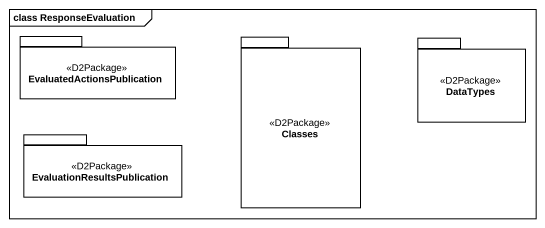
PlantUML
@startuml
mainframe class ResponseEvaluation
package EvaluatedActionsPublication <<D2Package>> {
}
package Classes <<D2Package>> {
}
package DataTypes <<D2Package>> {
}
package EvaluationResultsPublication <<D2Package>> {
}
@enduml
